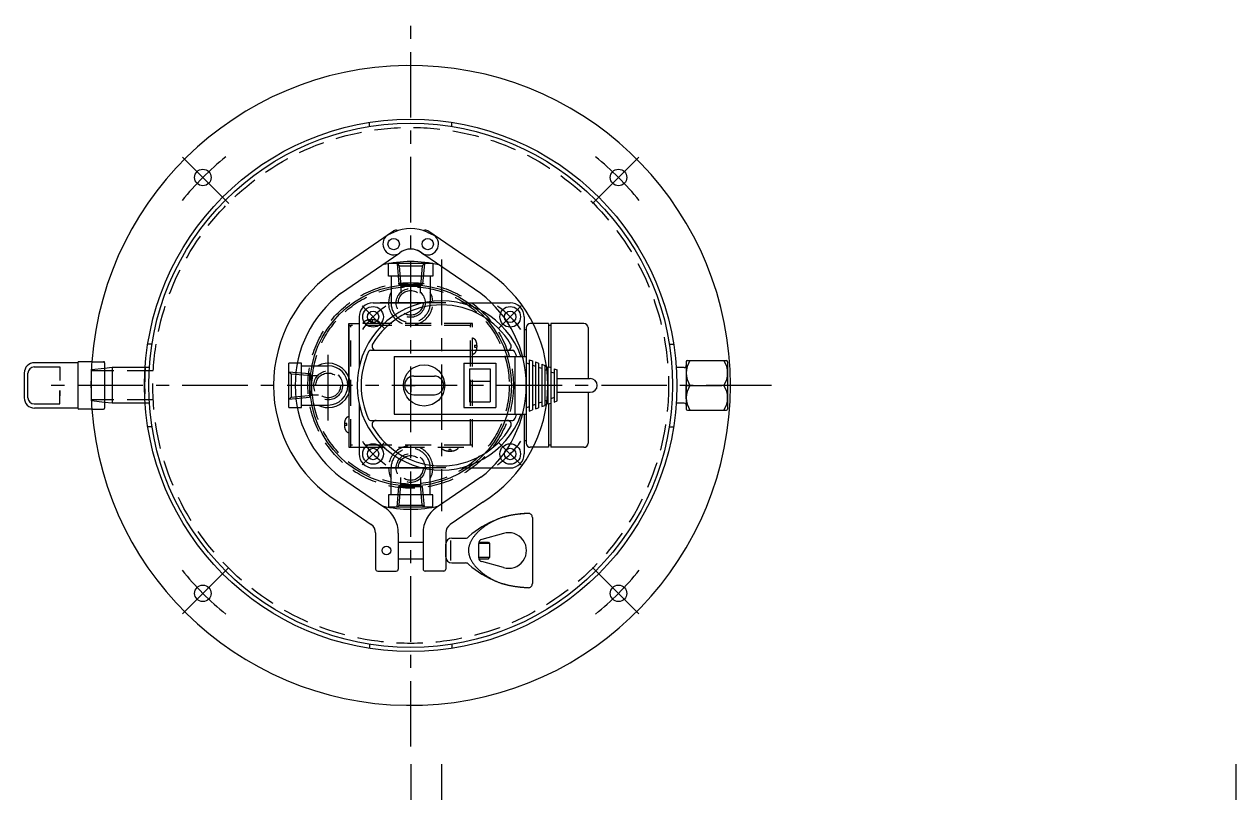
# Model space of a CAD drawing. Extents: x -205 to 734, y -924 to 175.
# Drawn here: x -187 to 400, y -197 to 175 of the extents above; entities that cross this region are included whole.
import ezdxf

# ---------------------------------------------------------------- set-up
doc = ezdxf.new("R2010")
doc.units = 0
doc.linetypes.add('CENTER', pattern=[50.8, 31.75, -6.35, 6.35, -6.35])
doc.linetypes.add('DASHED', pattern=[19.05, 12.7, -6.35])
doc.layers.get('0').update_dxf_attribs({"linetype": 'CONTINUOUS'})
doc.layers.add('CENTER', color=1, linetype='CENTER')

msp = doc.modelspace()

# ---------------------------------------------------------------- linework, layer by layer
at = {"color": 3, "linetype": 'DASHED'}
for p, q in [((-20, 125.42), (-20, 127.44)), ((20, 125.42), (20, 127.44)), ((-6.63, 59), (-5.73, 49.03)), ((-6.63, 59), (-5.63, 58)), ((6.63, 59), (5.63, 58)), ((6.63, 59), (5.73, 49.03)), ((-5.63, 58), (-4.73, 48.03)), ((-5.63, 58), (5.63, 58)), ((5.63, 58), (4.73, 48.03)), ((-5.73, 49.03), (-4.73, 48.03)), ((-5.73, 49.03), (5.73, 49.03)), ((-4.73, 48.03), (4.73, 48.03)), ((-4.73, 48.03), (-4.73, 44.64)), ((4.73, 44.64), (4.73, 48.03)), ((29, 30), (-25, 30)), ((-15.02, 30), (-22.98, 30)), ((-19.5, 31), (-19.5, 31.98)), ((-19.5, 31), (-18.5, 31)), ((-18.5, 31), (-18.5, 31.98)), ((29, 30), (29, 29)), ((30, 30), (29, 30)), ((30, -29), (30, 30)), ((-30, 29), (-29, 29)), ((-29, -29), (-29, 29)), ((29, 29), (-29, 29)), ((29, -29), (29, 29)), ((-125.42, 20), (-127.44, 20)), ((30, 15.02), (30, 22.98)), ((31, 19.5), (31, 18.5)), ((31, 19.5), (31.98, 19.5)), ((31, 18.5), (31.98, 18.5)), ((125.42, 20), (127.44, 20)), ((-148.36, 8.23), (-154.71, 7.5)), ((-154.71, -7.5), (-154.71, 7.5)), ((-148.36, 7), (-154.71, 7)), ((-124.8, 7), (-148.36, 7)), ((-59, 6.63), (-49.03, 5.73)), ((-59, 6.63), (-58, 5.63)), ((-58, 5.63), (-48.03, 4.73)), ((-58, 5.63), (-58, -5.63)), ((-49.03, 5.73), (-48.03, 4.73)), ((-49.03, 5.73), (-49.03, -5.73)), ((-48.03, 4.73), (-48.03, -4.73)), ((-48.03, 4.73), (-44.64, 4.73)), ((-59, -6.63), (-58, -5.63)), ((-59, -6.63), (-49.03, -5.73)), ((-58, -5.63), (-48.03, -4.73)), ((-44.64, -4.73), (-48.03, -4.73)), ((-148.36, -7), (-154.71, -7)), ((-148.36, -8.23), (-154.71, -7.5)), ((-124.8, -7), (-148.36, -7)), ((-125.42, -20), (-127.44, -20)), ((125.42, -20), (127.44, -20)), ((29, -29), (-29, -29)), ((-29, -30), (-29, -29)), ((30, -29), (29, -29)), ((30, -30), (30, -29)), ((-25, -30), (30, -30)), ((15.02, -30), (22.98, -30)), ((19.5, -31), (18.5, -31)), ((18.5, -31), (18.5, -31.98)), ((19.5, -31), (19.5, -31.98)), ((-4.73, -48.03), (-4.73, -44.64)), ((4.73, -44.64), (4.73, -48.03)), ((-6.63, -59), (-5.73, -49.03)), ((-5.73, -49.03), (-4.73, -48.03)), ((-5.73, -49.03), (5.73, -49.03)), ((-5.63, -58), (-4.73, -48.03)), ((-4.73, -48.03), (4.73, -48.03)), ((5.63, -58), (4.73, -48.03)), ((6.63, -59), (5.73, -49.03)), ((-6.63, -59), (-5.63, -58)), ((-5.63, -58), (5.63, -58)), ((6.63, -59), (5.63, -58)), ((-20, -125.42), (-20, -127.44)), ((20, -125.42), (20, -127.44))]:
    msp.add_line(p, q, dxfattribs=at)
at = {"color": 7, "linetype": 'CONTINUOUS'}
for p, q in [((-34.91, 56.6), (-8.27, 74.84)), ((-8.02, 74.33), (-11.22, 72.83)), ((8.02, 74.33), (11.26, 72.8)), ((34.91, 56.6), (8.27, 74.84)), ((34, 44.5), (3.23, 65.56)), ((-34, 44.5), (-5.28, 64.16)), ((10.75, 59), (-10.75, 59)), ((-10.75, 53), (-10.75, 59)), ((10.75, 59), (10.75, 53)), ((10.75, 53), (-10.75, 53)), ((-9.5, 53), (-9.5, 40)), ((9.5, 53), (9.5, 40)), ((-18.2, 40), (6, 40)), ((24, 40), (48.2, 40)), ((-30, 30), (-25, 30)), ((-30, 30), (-25, 30)), ((-30, 0), (-30, 30)), ((-30, 30), (-30, 29)), ((-25, 33.2), (-25, 9)), ((55, 33.2), (55, 14)), ((66.75, 30), (58, 30)), ((66.75, 30), (66.75, 9.06)), ((68, 30), (68, -30)), ((84, 30), (68, 30)), ((-30, 29), (-30, -30)), ((-30, 29), (-30, 29)), ((56, 26.87), (55, 26.87)), ((56, 28), (56, -28)), ((68, 29), (66.75, 29)), ((86, 28), (86, 3.35)), ((-19.47, 17), (49.47, 17)), ((-8, 14), (56, 14)), ((-8, 14), (-8, -14)), ((50.5, 14), (50.5, -14)), ((56, 14), (56, -14)), ((57.5, 12.45), (57.5, -12.45)), ((57.5, 12.45), (59, 11.9)), ((59, 11.9), (59, -11.9)), ((134.13, 12), (153.13, 12)), ((-187.36, 6), (-187.36, -6)), ((-185.58, -5.97), (-185.58, 5.97)), ((-182.58, 8.97), (-170.04, 8.97)), ((-161.36, 11), (-182.36, 11)), ((-170.04, 8.97), (-170.04, 2.4)), ((-161.36, 11), (-161.36, -11)), ((-154.28, 11.5), (-160.86, 11.5)), ((-154.28, 11.5), (-148.86, 11.5)), ((-148.36, 11), (-148.36, -11)), ((-144.71, 8.65), (-148.36, 8.23)), ((-148.36, 8.23), (-148.36, -8.23)), ((-148.36, 8.23), (-148.36, -8.23)), ((-126.71, 8.65), (-144.71, 8.65)), ((-144.71, 8.65), (-144.71, -8.65)), ((-53, 10.75), (-59, 10.75)), ((-59, -10.75), (-59, 10.75)), ((-53, -10.75), (-53, 10.75)), ((-53, 9.5), (-40, 9.5)), ((25.75, 10.75), (25.75, -10.75)), ((25.75, 10.75), (41.25, 10.75)), ((28.5, 8), (28.5, -8)), ((28.5, 8), (38.5, 8)), ((38.5, 8), (38.5, -8)), ((41.25, 10.75), (41.25, -10.75)), ((57.5, 10.32), (56, 10.87)), ((60.5, 9.22), (59, 9.77)), ((60.5, 11.35), (60.5, -11.35)), ((60.5, 11.35), (62, 10.8)), ((62, 10.8), (62, -10.8)), ((63.5, 8.12), (62, 8.67)), ((63.5, 10.25), (63.5, -10.25)), ((63.5, 10.25), (65, 9.7)), ((65, 9.7), (65, -9.7)), ((66.5, 7.02), (65, 7.57)), ((66.5, 9.15), (66.5, -9.15)), ((66.5, 9.15), (68, 8.6)), ((68, 8.6), (68, -8.6)), ((69.5, 5.92), (68, 6.47)), ((69.5, 8.05), (69.5, -8.05)), ((69.5, 8.05), (71, 7.5)), ((71, -7.5), (71, 7.5)), ((132.63, 8.65), (128.71, 8.65)), ((133.63, 11.5), (133.63, 9.65)), ((133.63, 9.65), (133.63, -9.65)), ((153.63, 11.5), (153.63, -11.5)), ((-30, 0), (-30, -30)), ((-2.23, 0), (2.23, 0)), ((0, 3.14), (0, -3.14)), ((1.5, 4.5), (11.5, 4.5)), ((28.5, 2), (38.5, 2)), ((71, 3.35), (87.08, 3.35)), ((133.63, -6.53), (133.63, 0)), ((133.63, -6.53), (133.63, 0)), ((133.63, -6.53), (133.63, 0)), ((133.63, 0), (150.8, 0)), ((-170.04, -8.97), (-170.04, -2.4)), ((-170.04, -2.53), (-170.04, -5.07)), ((1.5, -4.5), (11.5, -4.5)), ((71, -3.35), (87.08, -3.35)), ((86, -3.35), (86, -28)), ((-182.58, -8.97), (-170.04, -8.97)), ((-161.36, -11), (-182.36, -11)), ((-154.28, -11.5), (-160.86, -11.5)), ((-154.28, -11.5), (-148.86, -11.5)), ((-144.71, -8.65), (-148.36, -8.23)), ((-126.71, -8.65), (-144.71, -8.65)), ((-59, -10.75), (-53, -10.75)), ((-53, -9.5), (-40, -9.5)), ((-25, -9), (-25, -33.2)), ((25.75, -10.75), (41.25, -10.75)), ((28.5, -8), (38.5, -8)), ((57.5, -10.32), (56, -10.87)), ((60.5, -9.22), (59, -9.77)), ((60.5, -11.35), (62, -10.8)), ((63.5, -8.12), (62, -8.67)), ((63.5, -10.25), (65, -9.7)), ((66.5, -7.02), (65, -7.57)), ((66.5, -9.15), (68, -8.6)), ((66.75, -9.06), (66.75, -30)), ((69.5, -5.92), (68, -6.47)), ((69.5, -8.05), (71, -7.5)), ((132.63, -8.65), (128.71, -8.65)), ((133.63, -9.65), (133.63, -11.5)), ((-30, -15.02), (-30, -22.98)), ((-19.47, -17), (49.47, -17)), ((-8, -14), (56, -14)), ((55, -14), (55, -33.2)), ((57.5, -12.45), (59, -11.9)), ((134.13, -12), (153.13, -12)), ((-31, -18.5), (-31.98, -18.5)), ((-31, -19.5), (-31.98, -19.5)), ((-31, -19.5), (-31, -18.5)), ((56, -26.87), (55, -26.87)), ((68, -29), (66.75, -29)), ((-30, -30), (-25, -30)), ((-29, -30), (-25, -30)), ((66.75, -30), (58, -30)), ((84, -30), (68, -30)), ((-18.2, -40), (6, -40)), ((-9.5, -53), (-9.5, -40)), ((9.5, -53), (9.5, -40)), ((24, -40), (48.2, -40)), ((-34, -44.5), (-12.53, -59.2)), ((34, -44.5), (12.53, -59.2)), ((-34.91, -56.6), (-19.18, -67.37)), ((10.75, -53), (-10.75, -53)), ((-10.75, -53), (-10.75, -59)), ((10.75, -59), (10.75, -53)), ((34.91, -56.6), (19.18, -67.37)), ((10.75, -59), (-10.75, -59)), ((59, -64), (59, -96)), ((-17, -71.5), (-17, -89)), ((-6, -71.58), (-6, -89)), ((-6, -76), (6, -76)), ((6, -71.58), (6, -89)), ((17, -71.5), (17, -89)), ((19.24, -75.22), (19.24, -84.78)), ((20, -74), (26.6, -74)), ((33.07, -76), (37.7, -76)), ((44.93, -71.77), (34.48, -74.6)), ((37.7, -76), (38.25, -76.55)), ((17, -83), (17, -77)), ((33, -83.47), (33, -76.53)), ((38.25, -76.55), (33, -76.55)), ((38.25, -76.55), (38.25, -83.45)), ((-6, -84), (6, -84)), ((20, -86), (26.6, -86)), ((38.25, -83.45), (33, -83.45)), ((33.07, -84), (37.7, -84)), ((44.93, -88.23), (34.48, -85.4)), ((37.7, -84), (38.25, -83.45)), ((-16, -90), (-7, -90)), ((16, -90), (7, -90))]:
    msp.add_line(p, q, dxfattribs=at)
at = {"color": 3, "linetype": 'DASHED'}
for points in [[(-22.98, 30, 0), (-22.98, 30.05, 0), (-22.98, 30.1, 0), (-22.97, 30.15, 0), (-22.96, 30.2, 0), (-22.95, 30.24, 0), (-22.94, 30.29, 0), (-22.93, 30.34, 0), (-22.91, 30.39, 0), (-22.89, 30.44, 0), (-22.86, 30.49, 0), (-22.84, 30.53, 0), (-22.81, 30.58, 0), (-22.78, 30.63, 0), (-22.75, 30.67, 0), (-22.72, 30.72, 0), (-22.68, 30.77, 0), (-22.64, 30.81, 0), (-22.6, 30.86, 0), (-22.56, 30.9, 0), (-22.51, 30.94, 0), (-22.47, 30.99, 0), (-22.42, 31.03, 0), (-22.37, 31.07, 0), (-22.31, 31.11, 0), (-22.26, 31.15, 0), (-22.2, 31.19, 0), (-22.14, 31.23, 0), (-22.08, 31.27, 0), (-22.02, 31.31, 0), (-21.95, 31.34, 0), (-21.89, 31.38, 0), (-21.82, 31.41, 0), (-21.75, 31.45, 0), (-21.68, 31.48, 0), (-21.6, 31.51, 0), (-21.53, 31.55, 0), (-21.45, 31.58, 0), (-21.37, 31.61, 0), (-21.29, 31.64, 0), (-21.21, 31.66, 0), (-21.13, 31.69, 0), (-21.05, 31.72, 0), (-20.96, 31.74, 0), (-20.88, 31.76, 0), (-20.79, 31.79, 0), (-20.7, 31.81, 0), (-20.61, 31.83, 0), (-20.52, 31.85, 0), (-20.43, 31.87, 0), (-20.34, 31.88, 0), (-20.25, 31.9, 0), (-20.16, 31.91, 0), (-20.06, 31.93, 0), (-19.97, 31.94, 0), (-19.87, 31.95, 0), (-19.78, 31.96, 0), (-19.68, 31.97, 0), (-19.58, 31.98, 0), (-19.49, 31.98, 0), (-19.39, 31.99, 0), (-19.29, 31.99, 0), (-19.2, 32, 0), (-19.1, 32, 0), (-19, 32, 0), (-18.9, 32, 0), (-18.8, 32, 0), (-18.71, 31.99, 0), (-18.61, 31.99, 0), (-18.51, 31.98, 0), (-18.42, 31.98, 0), (-18.32, 31.97, 0), (-18.22, 31.96, 0), (-18.13, 31.95, 0), (-18.03, 31.94, 0), (-17.94, 31.93, 0), (-17.84, 31.91, 0), (-17.75, 31.9, 0), (-17.66, 31.88, 0), (-17.57, 31.87, 0), (-17.48, 31.85, 0), (-17.39, 31.83, 0), (-17.3, 31.81, 0), (-17.21, 31.79, 0), (-17.12, 31.76, 0), (-17.04, 31.74, 0), (-16.95, 31.72, 0), (-16.87, 31.69, 0), (-16.79, 31.66, 0), (-16.71, 31.64, 0), (-16.63, 31.61, 0), (-16.55, 31.58, 0), (-16.47, 31.55, 0), (-16.4, 31.51, 0), (-16.32, 31.48, 0), (-16.25, 31.45, 0), (-16.18, 31.41, 0), (-16.11, 31.38, 0), (-16.05, 31.34, 0), (-15.98, 31.31, 0), (-15.92, 31.27, 0), (-15.86, 31.23, 0), (-15.8, 31.19, 0), (-15.74, 31.15, 0), (-15.69, 31.11, 0), (-15.63, 31.07, 0), (-15.58, 31.03, 0), (-15.53, 30.99, 0), (-15.49, 30.94, 0), (-15.44, 30.9, 0), (-15.4, 30.86, 0), (-15.36, 30.81, 0), (-15.32, 30.77, 0), (-15.28, 30.72, 0), (-15.25, 30.67, 0), (-15.22, 30.63, 0), (-15.19, 30.58, 0), (-15.16, 30.53, 0), (-15.14, 30.49, 0), (-15.11, 30.44, 0), (-15.09, 30.39, 0), (-15.07, 30.34, 0), (-15.06, 30.29, 0), (-15.05, 30.24, 0), (-15.04, 30.2, 0), (-15.03, 30.15, 0), (-15.02, 30.1, 0), (-15.02, 30.05, 0), (-15.02, 30, 0)], [(30, 22.98, 0), (30.05, 22.98, 0), (30.1, 22.98, 0), (30.15, 22.97, 0), (30.2, 22.96, 0), (30.24, 22.95, 0), (30.29, 22.94, 0), (30.34, 22.93, 0), (30.39, 22.91, 0), (30.44, 22.89, 0), (30.49, 22.86, 0), (30.53, 22.84, 0), (30.58, 22.81, 0), (30.63, 22.78, 0), (30.67, 22.75, 0), (30.72, 22.72, 0), (30.77, 22.68, 0), (30.81, 22.64, 0), (30.86, 22.6, 0), (30.9, 22.56, 0), (30.94, 22.51, 0), (30.99, 22.47, 0), (31.03, 22.42, 0), (31.07, 22.37, 0), (31.11, 22.31, 0), (31.15, 22.26, 0), (31.19, 22.2, 0), (31.23, 22.14, 0), (31.27, 22.08, 0), (31.31, 22.02, 0), (31.34, 21.95, 0), (31.38, 21.89, 0), (31.41, 21.82, 0), (31.45, 21.75, 0), (31.48, 21.68, 0), (31.51, 21.6, 0), (31.55, 21.53, 0), (31.58, 21.45, 0), (31.61, 21.37, 0), (31.64, 21.29, 0), (31.66, 21.21, 0), (31.69, 21.13, 0), (31.72, 21.05, 0), (31.74, 20.96, 0), (31.76, 20.88, 0), (31.79, 20.79, 0), (31.81, 20.7, 0), (31.83, 20.61, 0), (31.85, 20.52, 0), (31.87, 20.43, 0), (31.88, 20.34, 0), (31.9, 20.25, 0), (31.91, 20.16, 0), (31.93, 20.06, 0), (31.94, 19.97, 0), (31.95, 19.87, 0), (31.96, 19.78, 0), (31.97, 19.68, 0), (31.98, 19.58, 0), (31.98, 19.49, 0), (31.99, 19.39, 0), (31.99, 19.29, 0), (32, 19.2, 0), (32, 19.1, 0), (32, 19, 0), (32, 18.9, 0), (32, 18.8, 0), (31.99, 18.71, 0), (31.99, 18.61, 0), (31.98, 18.51, 0), (31.98, 18.42, 0), (31.97, 18.32, 0), (31.96, 18.22, 0), (31.95, 18.13, 0), (31.94, 18.03, 0), (31.93, 17.94, 0), (31.91, 17.84, 0), (31.9, 17.75, 0), (31.88, 17.66, 0), (31.87, 17.57, 0), (31.85, 17.48, 0), (31.83, 17.39, 0), (31.81, 17.3, 0), (31.79, 17.21, 0), (31.76, 17.12, 0), (31.74, 17.04, 0), (31.72, 16.95, 0), (31.69, 16.87, 0), (31.66, 16.79, 0), (31.64, 16.71, 0), (31.61, 16.63, 0), (31.58, 16.55, 0), (31.55, 16.47, 0), (31.51, 16.4, 0), (31.48, 16.32, 0), (31.45, 16.25, 0), (31.41, 16.18, 0), (31.38, 16.11, 0), (31.34, 16.05, 0), (31.31, 15.98, 0), (31.27, 15.92, 0), (31.23, 15.86, 0), (31.19, 15.8, 0), (31.15, 15.74, 0), (31.11, 15.69, 0), (31.07, 15.63, 0), (31.03, 15.58, 0), (30.99, 15.53, 0), (30.94, 15.49, 0), (30.9, 15.44, 0), (30.86, 15.4, 0), (30.81, 15.36, 0), (30.77, 15.32, 0), (30.72, 15.28, 0), (30.67, 15.25, 0), (30.63, 15.22, 0), (30.58, 15.19, 0), (30.53, 15.16, 0), (30.49, 15.14, 0), (30.44, 15.11, 0), (30.39, 15.09, 0), (30.34, 15.07, 0), (30.29, 15.06, 0), (30.24, 15.05, 0), (30.2, 15.04, 0), (30.15, 15.03, 0), (30.1, 15.02, 0), (30.05, 15.02, 0), (30, 15.02, 0)], [(22.98, -30, 0), (22.98, -30.05, 0), (22.98, -30.1, 0), (22.97, -30.15, 0), (22.96, -30.2, 0), (22.95, -30.24, 0), (22.94, -30.29, 0), (22.93, -30.34, 0), (22.91, -30.39, 0), (22.89, -30.44, 0), (22.86, -30.49, 0), (22.84, -30.53, 0), (22.81, -30.58, 0), (22.78, -30.63, 0), (22.75, -30.67, 0), (22.72, -30.72, 0), (22.68, -30.77, 0), (22.64, -30.81, 0), (22.6, -30.86, 0), (22.56, -30.9, 0), (22.51, -30.94, 0), (22.47, -30.99, 0), (22.42, -31.03, 0), (22.37, -31.07, 0), (22.31, -31.11, 0), (22.26, -31.15, 0), (22.2, -31.19, 0), (22.14, -31.23, 0), (22.08, -31.27, 0), (22.02, -31.31, 0), (21.95, -31.34, 0), (21.89, -31.38, 0), (21.82, -31.41, 0), (21.75, -31.45, 0), (21.68, -31.48, 0), (21.6, -31.51, 0), (21.53, -31.55, 0), (21.45, -31.58, 0), (21.37, -31.61, 0), (21.29, -31.64, 0), (21.21, -31.66, 0), (21.13, -31.69, 0), (21.05, -31.72, 0), (20.96, -31.74, 0), (20.88, -31.76, 0), (20.79, -31.79, 0), (20.7, -31.81, 0), (20.61, -31.83, 0), (20.52, -31.85, 0), (20.43, -31.87, 0), (20.34, -31.88, 0), (20.25, -31.9, 0), (20.16, -31.91, 0), (20.06, -31.93, 0), (19.97, -31.94, 0), (19.87, -31.95, 0), (19.78, -31.96, 0), (19.68, -31.97, 0), (19.58, -31.98, 0), (19.49, -31.98, 0), (19.39, -31.99, 0), (19.29, -31.99, 0), (19.2, -32, 0), (19.1, -32, 0), (19, -32, 0), (18.9, -32, 0), (18.8, -32, 0), (18.71, -31.99, 0), (18.61, -31.99, 0), (18.51, -31.98, 0), (18.42, -31.98, 0), (18.32, -31.97, 0), (18.22, -31.96, 0), (18.13, -31.95, 0), (18.03, -31.94, 0), (17.94, -31.93, 0), (17.84, -31.91, 0), (17.75, -31.9, 0), (17.66, -31.88, 0), (17.57, -31.87, 0), (17.48, -31.85, 0), (17.39, -31.83, 0), (17.3, -31.81, 0), (17.21, -31.79, 0), (17.12, -31.76, 0), (17.04, -31.74, 0), (16.95, -31.72, 0), (16.87, -31.69, 0), (16.79, -31.66, 0), (16.71, -31.64, 0), (16.63, -31.61, 0), (16.55, -31.58, 0), (16.47, -31.55, 0), (16.4, -31.51, 0), (16.32, -31.48, 0), (16.25, -31.45, 0), (16.18, -31.41, 0), (16.11, -31.38, 0), (16.05, -31.34, 0), (15.98, -31.31, 0), (15.92, -31.27, 0), (15.86, -31.23, 0), (15.8, -31.19, 0), (15.74, -31.15, 0), (15.69, -31.11, 0), (15.63, -31.07, 0), (15.58, -31.03, 0), (15.53, -30.99, 0), (15.49, -30.94, 0), (15.44, -30.9, 0), (15.4, -30.86, 0), (15.36, -30.81, 0), (15.32, -30.77, 0), (15.28, -30.72, 0), (15.25, -30.67, 0), (15.22, -30.63, 0), (15.19, -30.58, 0), (15.16, -30.53, 0), (15.14, -30.49, 0), (15.11, -30.44, 0), (15.09, -30.39, 0), (15.07, -30.34, 0), (15.06, -30.29, 0), (15.05, -30.24, 0), (15.04, -30.2, 0), (15.03, -30.15, 0), (15.02, -30.1, 0), (15.02, -30.05, 0), (15.02, -30, 0)]]:
    msp.add_polyline3d(points, dxfattribs=at)
at = {"color": 7, "linetype": 'CONTINUOUS'}
msp.add_polyline3d([(-30, -22.98, 0), (-30.05, -22.98, 0), (-30.1, -22.98, 0), (-30.15, -22.97, 0), (-30.2, -22.96, 0), (-30.24, -22.95, 0), (-30.29, -22.94, 0), (-30.34, -22.93, 0), (-30.39, -22.91, 0), (-30.44, -22.89, 0), (-30.49, -22.86, 0), (-30.53, -22.84, 0), (-30.58, -22.81, 0), (-30.63, -22.78, 0), (-30.67, -22.75, 0), (-30.72, -22.72, 0), (-30.77, -22.68, 0), (-30.81, -22.64, 0), (-30.86, -22.6, 0), (-30.9, -22.56, 0), (-30.94, -22.51, 0), (-30.99, -22.47, 0), (-31.03, -22.42, 0), (-31.07, -22.37, 0), (-31.11, -22.31, 0), (-31.15, -22.26, 0), (-31.19, -22.2, 0), (-31.23, -22.14, 0), (-31.27, -22.08, 0), (-31.31, -22.02, 0), (-31.34, -21.95, 0), (-31.38, -21.89, 0), (-31.41, -21.82, 0), (-31.45, -21.75, 0), (-31.48, -21.68, 0), (-31.51, -21.6, 0), (-31.55, -21.53, 0), (-31.58, -21.45, 0), (-31.61, -21.37, 0), (-31.64, -21.29, 0), (-31.66, -21.21, 0), (-31.69, -21.13, 0), (-31.72, -21.05, 0), (-31.74, -20.96, 0), (-31.76, -20.88, 0), (-31.79, -20.79, 0), (-31.81, -20.7, 0), (-31.83, -20.61, 0), (-31.85, -20.52, 0), (-31.87, -20.43, 0), (-31.88, -20.34, 0), (-31.9, -20.25, 0), (-31.91, -20.16, 0), (-31.93, -20.06, 0), (-31.94, -19.97, 0), (-31.95, -19.87, 0), (-31.96, -19.78, 0), (-31.97, -19.68, 0), (-31.98, -19.58, 0), (-31.98, -19.49, 0), (-31.99, -19.39, 0), (-31.99, -19.29, 0), (-32, -19.2, 0), (-32, -19.1, 0), (-32, -19, 0), (-32, -18.9, 0), (-32, -18.8, 0), (-31.99, -18.71, 0), (-31.99, -18.61, 0), (-31.98, -18.51, 0), (-31.98, -18.42, 0), (-31.97, -18.32, 0), (-31.96, -18.22, 0), (-31.95, -18.13, 0), (-31.94, -18.03, 0), (-31.93, -17.94, 0), (-31.91, -17.84, 0), (-31.9, -17.75, 0), (-31.88, -17.66, 0), (-31.87, -17.57, 0), (-31.85, -17.48, 0), (-31.83, -17.39, 0), (-31.81, -17.3, 0), (-31.79, -17.21, 0), (-31.76, -17.12, 0), (-31.74, -17.04, 0), (-31.72, -16.95, 0), (-31.69, -16.87, 0), (-31.66, -16.79, 0), (-31.64, -16.71, 0), (-31.61, -16.63, 0), (-31.58, -16.55, 0), (-31.55, -16.47, 0), (-31.51, -16.4, 0), (-31.48, -16.32, 0), (-31.45, -16.25, 0), (-31.41, -16.18, 0), (-31.38, -16.11, 0), (-31.34, -16.05, 0), (-31.31, -15.98, 0), (-31.27, -15.92, 0), (-31.23, -15.86, 0), (-31.19, -15.8, 0), (-31.15, -15.74, 0), (-31.11, -15.69, 0), (-31.07, -15.63, 0), (-31.03, -15.58, 0), (-30.99, -15.53, 0), (-30.94, -15.49, 0), (-30.9, -15.44, 0), (-30.86, -15.4, 0), (-30.81, -15.36, 0), (-30.77, -15.32, 0), (-30.72, -15.28, 0), (-30.67, -15.25, 0), (-30.63, -15.22, 0), (-30.58, -15.19, 0), (-30.53, -15.16, 0), (-30.49, -15.14, 0), (-30.44, -15.11, 0), (-30.39, -15.09, 0), (-30.34, -15.07, 0), (-30.29, -15.06, 0), (-30.24, -15.05, 0), (-30.2, -15.04, 0), (-30.15, -15.03, 0), (-30.1, -15.02, 0), (-30.05, -15.02, 0), (-30, -15.02, 0)], dxfattribs=at)
at = {"color": 7}
msp.add_polyline3d([(56.94, -62, 0), (56.62, -62.02, 0), (56.31, -62.05, 0), (56, -62.07, 0), (55.68, -62.1, 0), (55.37, -62.12, 0), (55.06, -62.15, 0), (54.74, -62.18, 0), (54.43, -62.2, 0), (54.12, -62.23, 0), (53.8, -62.26, 0), (53.49, -62.29, 0), (53.17, -62.32, 0), (52.86, -62.35, 0), (52.55, -62.39, 0), (52.23, -62.42, 0), (51.92, -62.46, 0), (51.61, -62.5, 0), (51.29, -62.54, 0), (50.98, -62.58, 0), (50.66, -62.62, 0), (50.35, -62.66, 0), (50.03, -62.71, 0), (49.72, -62.76, 0), (49.4, -62.81, 0), (49.09, -62.87, 0), (48.77, -62.92, 0), (48.46, -62.98, 0), (48.14, -63.04, 0), (47.83, -63.1, 0), (47.51, -63.17, 0), (47.2, -63.24, 0), (46.88, -63.31, 0), (46.56, -63.39, 0), (46.25, -63.47, 0), (45.93, -63.55, 0), (45.61, -63.64, 0), (45.3, -63.72, 0), (44.98, -63.82, 0), (44.66, -63.91, 0), (44.34, -64.01, 0), (44.03, -64.12, 0), (43.71, -64.23, 0), (43.39, -64.34, 0), (43.07, -64.45, 0), (42.75, -64.57, 0), (42.43, -64.7, 0), (42.11, -64.83, 0), (41.79, -64.96, 0), (41.47, -65.1, 0), (41.15, -65.24, 0), (40.83, -65.39, 0), (40.51, -65.54, 0), (40.19, -65.7, 0), (39.87, -65.86, 0), (39.56, -66.03, 0), (39.24, -66.2, 0), (38.92, -66.37, 0), (38.6, -66.55, 0), (38.29, -66.73, 0), (37.98, -66.92, 0), (37.67, -67.11, 0), (37.36, -67.3, 0), (37.05, -67.5, 0), (36.74, -67.7, 0), (36.44, -67.9, 0), (36.14, -68.11, 0), (35.84, -68.32, 0), (35.55, -68.54, 0), (35.25, -68.75, 0), (34.97, -68.98, 0), (34.68, -69.2, 0), (34.4, -69.43, 0), (34.12, -69.66, 0), (33.85, -69.89, 0), (33.58, -70.13, 0), (33.31, -70.37, 0), (33.05, -70.61, 0), (32.79, -70.85, 0), (32.54, -71.1, 0), (32.29, -71.35, 0), (32.05, -71.6, 0), (31.81, -71.85, 0), (31.58, -72.11, 0), (31.36, -72.37, 0), (31.13, -72.63, 0), (30.92, -72.89, 0), (30.71, -73.15, 0), (30.51, -73.42, 0), (30.32, -73.69, 0), (30.13, -73.96, 0), (29.94, -74.23, 0), (29.77, -74.5, 0), (29.6, -74.77, 0), (29.44, -75.05, 0), (29.29, -75.33, 0), (29.14, -75.6, 0), (29.01, -75.88, 0), (28.88, -76.16, 0), (28.76, -76.44, 0), (28.64, -76.73, 0), (28.54, -77.01, 0), (28.44, -77.29, 0), (28.36, -77.58, 0), (28.28, -77.86, 0), (28.21, -78.15, 0), (28.15, -78.44, 0), (28.1, -78.72, 0), (28.06, -79.01, 0), (28.03, -79.3, 0), (28.01, -79.59, 0), (28, -79.87, 0), (28, -80.16, 0), (28.01, -80.45, 0), (28.03, -80.74, 0), (28.07, -81.02, 0), (28.11, -81.31, 0), (28.16, -81.6, 0), (28.22, -81.88, 0), (28.29, -82.17, 0), (28.37, -82.45, 0), (28.45, -82.74, 0), (28.55, -83.02, 0), (28.66, -83.31, 0), (28.77, -83.59, 0), (28.89, -83.87, 0), (29.02, -84.15, 0), (29.16, -84.43, 0), (29.31, -84.71, 0), (29.46, -84.99, 0), (29.62, -85.26, 0), (29.79, -85.54, 0), (29.97, -85.81, 0), (30.15, -86.08, 0), (30.34, -86.35, 0), (30.54, -86.62, 0), (30.74, -86.88, 0), (30.95, -87.15, 0), (31.16, -87.41, 0), (31.39, -87.67, 0), (31.61, -87.93, 0), (31.84, -88.18, 0), (32.08, -88.44, 0), (32.32, -88.69, 0), (32.57, -88.94, 0), (32.82, -89.18, 0), (33.08, -89.43, 0), (33.34, -89.67, 0), (33.61, -89.91, 0), (33.88, -90.14, 0), (34.16, -90.38, 0), (34.43, -90.61, 0), (34.72, -90.83, 0), (35, -91.06, 0), (35.29, -91.28, 0), (35.58, -91.5, 0), (35.88, -91.71, 0), (36.18, -91.92, 0), (36.48, -92.13, 0), (36.78, -92.33, 0), (37.08, -92.53, 0), (37.39, -92.73, 0), (37.7, -92.92, 0), (38.01, -93.11, 0), (38.33, -93.3, 0), (38.64, -93.48, 0), (38.96, -93.66, 0), (39.27, -93.83, 0), (39.59, -94, 0), (39.91, -94.16, 0), (40.23, -94.32, 0), (40.55, -94.48, 0), (40.87, -94.63, 0), (41.18, -94.78, 0), (41.5, -94.92, 0), (41.82, -95.06, 0), (42.14, -95.19, 0), (42.46, -95.32, 0), (42.78, -95.44, 0), (43.1, -95.56, 0), (43.42, -95.68, 0), (43.73, -95.79, 0), (44.05, -95.9, 0), (44.37, -96, 0), (44.69, -96.1, 0), (45, -96.19, 0), (45.32, -96.29, 0), (45.64, -96.37, 0), (45.95, -96.46, 0), (46.27, -96.54, 0), (46.59, -96.62, 0), (46.9, -96.69, 0), (47.22, -96.77, 0), (47.53, -96.84, 0), (47.85, -96.9, 0), (48.16, -96.97, 0), (48.48, -97.03, 0), (48.8, -97.08, 0), (49.11, -97.14, 0), (49.43, -97.19, 0), (49.74, -97.24, 0), (50.05, -97.29, 0), (50.37, -97.34, 0), (50.68, -97.38, 0), (51, -97.43, 0), (51.31, -97.47, 0), (51.63, -97.51, 0), (51.94, -97.54, 0), (52.25, -97.58, 0), (52.57, -97.61, 0), (52.88, -97.65, 0), (53.2, -97.68, 0), (53.51, -97.71, 0), (53.82, -97.74, 0), (54.14, -97.77, 0), (54.45, -97.8, 0), (54.76, -97.82, 0), (55.08, -97.85, 0), (55.39, -97.88, 0), (55.71, -97.9, 0), (56.02, -97.93, 0), (56.33, -97.95, 0), (56.65, -97.98, 0), (56.96, -98, 0)], dxfattribs=at)
at = {"color": 7, "linetype": 'CONTINUOUS'}
for centre, radius in [((0, 0), 129), ((0, 0), 127), ((-100.76, 100.76), 4), ((100.76, 100.76), 4), ((-8.25, 68.5), 2.75), ((8.25, 68.5), 2.75), ((0, 0), 48.8), ((-18.23, 33.23), 5), ((-18.23, 33.23), 2.75), ((48.23, 33.23), 5), ((48.23, 33.23), 2.75), ((6.5, 0), 10), ((-18.23, -33.23), 5), ((48.23, -33.23), 5), ((-18.23, -33.23), 2.75), ((48.23, -33.23), 2.75), ((-11.75, -80), 2.14), ((-100.76, -100.76), 4), ((100.76, -100.76), 4)]:
    msp.add_circle(centre, radius, dxfattribs=at)
at = {"color": 3, "linetype": 'DASHED'}
for centre, radius in [((0, 0), 125), ((0, 0), 49.8), ((0, 0), 47.8), ((0, 40), 7), ((0, 40), 7), ((0, 40), 6), ((0, 40), 6), ((-40, 0), 7), ((-40, 0), 6), ((0, -40), 7), ((0, -40), 6)]:
    msp.add_circle(centre, radius, dxfattribs=at)
at = {"color": 7, "linetype": 'CONTINUOUS'}
for centre, radius, start, end in [((0, 0), 155, 184.25489, 175.74511), ((-8.25, 68.5), 5.25, 124.4, 304.4), ((-7.14, 73.19), 2, 67.3335, 124.4), ((0, 56.01), 20, 66.35171, 113.64829), ((8.25, 68.5), 5.25, 235.6, 55.6), ((7.14, 73.19), 2, 55.6, 112.6665), ((0.01, 57.85), 8.24, 50.13777, 129.92411), ((0, 0), 60, 76.83979, 103.16021), ((0, 0), 66.5, 121.66671, 238.33329), ((0, 0), 66.5, 301.66671, 58.33329), ((0, 0), 56, 121.1349, 121.42141), ((0, 0), 56, 127.37859, 232.62141), ((0, 40), 10.75, 152.09453, 180), ((0, 40), 10.75, 4.14061, 27.90547), ((0, 0), 56, 307.37859, 52.62141), ((15, 0), 41, 20.27551, 339.72449), ((-18.2, 33.2), 6.8, 90, 180), ((15, 0), 39, 30.89815, 149.10185), ((48.2, 33.2), 6.8, 0, 90), ((58, 28), 2, 90, 180), ((84, 28), 2, 0, 90), ((-16.75, 19), 2, 149.10185, 270), ((46.75, 19), 2, 270, 30.89815), ((15, 0), 39, 155.09894, 204.90106), ((-19.47, 16), 1, 90, 155.09894), ((49.47, 16), 1, 24.90106, 90), ((15, 0), 39, 21.03722, 24.90106), ((144.69, 6), 11.07, 147.18826, 212.81174), ((134.13, 11.5), 0.5, 90, 180), ((142.56, 6), 11.07, 327.18826, 32.81174), ((153.13, 11.5), 0.5, 0, 90), ((-182.36, 6), 5, 90, 180), ((-182.58, 5.97), 3, 90, 180), ((-160.86, 11), 0.5, 90, 180), ((-148.86, 11), 0.5, 0, 90), ((-40, 0), 10.75, 242.09453, 117.90547), ((-40, 0), 9.5, 270, 90), ((132.63, 9.65), 1, 270, 0), ((1.5, 0), 4.5, 90, 270), ((11.5, 0), 4.5, 270, 90), ((87.08, 0), 3.35, 270, 90), ((144.69, -6), 11.07, 147.18826, 212.81174), ((142.56, -6), 11.07, 327.18826, 32.81174), ((-182.36, -6), 5, 180, 270), ((-182.58, -5.97), 3, 180, 270), ((-160.86, -11), 0.5, 180, 270), ((-148.86, -11), 0.5, 270, 0), ((132.63, -9.65), 1, 0, 90), ((134.13, -11.5), 0.5, 180, 270), ((134.13, -11.5), 0.5, 180, 270), ((153.13, -11.5), 0.5, 270, 0), ((-19.47, -16), 1, 204.90106, 270), ((-16.75, -19), 2, 90, 210.89815), ((46.75, -19), 2, 329.10185, 90), ((49.47, -16), 1, 270, 335.09894), ((15, 0), 39, 335.09894, 338.96278), ((15, 0), 39, 210.89815, 329.10185), ((58, -28), 2, 180, 270), ((84, -28), 2, 270, 0), ((-18.2, -33.2), 6.8, 180, 270), ((48.2, -33.2), 6.8, 270, 0), ((0, -40), 10.75, 180, 207.90547), ((0, -40), 10.75, 332.09453, 355.85939), ((0, 0), 56, 238.57859, 238.67738), ((0, 0), 60, 256.83979, 283.16021), ((-21, -71.58), 15, 0, 55.6), ((21, -71.58), 15, 124.4, 180), ((57.87, -106.82), 44.83, 91.16481, 131.50575), ((57, -64), 2, 0, 91.16481), ((-22, -71.5), 5, 0, 55.6), ((22, -71.5), 5, 124.4, 180), ((20, -77), 3, 90, 180), ((26.6, -72), 2, 270, 321.38161), ((35, -76.53), 2, 105.13735, 180), ((47.53, -80), 8.63, 252.43674, 107.56326), ((20, -83), 3, 180, 270), ((26.6, -88), 2, 38.61839, 90), ((57.87, -53.18), 44.83, 228.49425, 268.83519), ((35, -83.47), 2, 180, 254.86265), ((-16, -89), 1, 180, 270), ((-7, -89), 1, 270, 0), ((7, -89), 1, 180, 270), ((16, -89), 1, 270, 0), ((57, -96), 2, 268.83519, 360)]:
    msp.add_arc(centre, radius, start, end, dxfattribs=at)
at = {"color": 3, "linetype": 'DASHED'}
for centre, radius, start, end in [((0, 40), 10.75, 180, 4.14061), ((0, 40), 9.5, 180, 0), ((0, 0), 155, 175.74511, 184.25489), ((0.02, 0), 129, 176.15519, 183.84481), ((0, -40), 10.75, 355.85939, 180), ((0, -40), 9.5, 0, 180)]:
    msp.add_arc(centre, radius, start, end, dxfattribs=at)
at = {"layer": 'CENTER', "color": 1, "linetype": 'CENTER'}
for p, q in [((0, -175), (0, 175)), ((-88.19, 88.19), (-113.34, 113.34)), ((88.19, 88.19), (113.34, 113.34)), ((15, 61), (15, -61)), ((-23.54, 38.54), (-12.79, 27.79)), ((17, 40), (-17, 40)), ((53.54, 38.54), (42.79, 27.79)), ((-40, -17), (-40, 17)), ((175, 0), (-175, 0)), ((-12.79, -27.79), (-23.54, -38.54)), ((42.79, -27.79), (53.54, -38.54)), ((17, -40), (-17, -40)), ((-88.19, -88.19), (-113.34, -113.34)), ((88.19, -88.19), (113.34, -113.34)), ((0, -183.5), (0, -888)), ((15, -183.5), (15, -380)), ((400, -183.5), (400, -888))]:
    msp.add_line(p, q, dxfattribs=at)
for centre, radius, start, end in [((0, 0), 142.5, 128.95767, 141.04233), ((0, 0), 142.5, 38.95767, 51.04233), ((15, 0), 47, 125.19981, 144.80019), ((15, 0), 47, 35.19981, 54.80019), ((15, 0), 47, 215.19981, 234.80019), ((15, 0), 47, 305.19981, 324.80019), ((0, 0), 142.5, 218.95767, 231.04233), ((0, 0), 142.5, 308.95767, 321.04233)]:
    msp.add_arc(centre, radius, start, end, dxfattribs=at)

doc.saveas('drawing.dxf')
